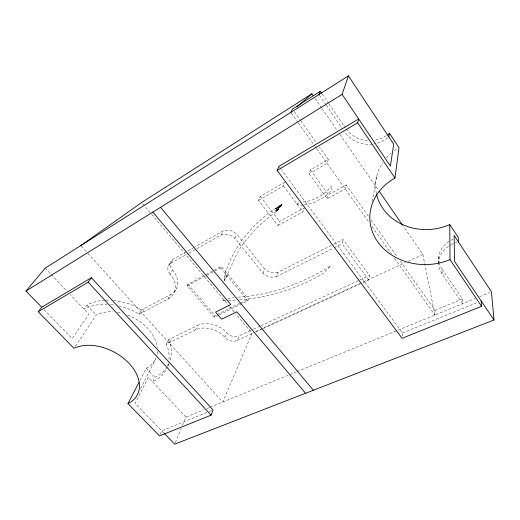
<?xml version="1.0" encoding="UTF-8"?>
<svg xmlns="http://www.w3.org/2000/svg" width="520" height="520" viewBox="0 0 520 520"><rect width="100%" height="100%" fill="white"/><g stroke="black" fill="none" stroke-linecap="round" stroke-linejoin="round"><path stroke-width="0.39" stroke-dasharray="2.6 1.95" d="M442.072 269.152L462.436 298.896L462.592 303.706L442.032 273.774L442.072 269.152A27.073 21.846 -2.2 0 1 439.498 263.809M438.731 263.803L438.848 256.769M394.543 258.264L434.909 315.055L435.012 310.245L399.796 260.526M402.266 336.005L402.512 332.956L281.346 169.592M329.933 266.331L329.986 266.338C303.173 282.704 273.202 294.424 241.683 296.894L237.01 297.206M225.264 273.669L224.445 280.332L225.284 273.156C229.144 260.793 235.306 249.217 243.067 238.856L243.217 238.674C253.858 225.141 266.617 212.823 281.866 204.627L274.839 210.119M281.73 204.705L276.62 211.347L269.367 216.73L256.392 228.3L245.694 240.572C235.69 252.239 231.667 267.235 224.452 280.384L227.948 274.423M362.901 282.678L368.778 279.975L369.499 275.444L343.076 239.506L332.228 244.966M372.197 201.37L376.766 175.994M368.778 279.975L342.089 243.802L343.076 239.506M368.329 216.119L346.262 184.964L345.254 188.929L327.249 198.712L309.049 173.654L310.414 169.839L328.269 159.562L319.436 147.095M327.249 198.712L328.419 194.708L346.262 184.964M328.269 159.562L327.067 163.332L309.049 173.654M277.908 225.524L302.913 211.933L304.291 207.883L279.487 221.429L277.908 225.524L258.486 200.311L260.28 196.391L284.375 182.475M189.04 253.071L221.175 234.994A11.557 9.399 25.8 0 1 234.806 238.244L263.029 273.338A11.479 9.302 20.1 0 0 276.464 276.594L277.986 272.24L331.5 245.33M169 359.392A52.605 36.498 28.1 0 0 168.097 348.946L166.185 344.188L195.481 329.901A21.391 15.639 22.9 0 1 224.881 337.363A9.1 6.792 21.5 0 0 237.211 340.49L238.94 335.933L252.876 329.478M263.029 273.338L264.667 269.016L236.737 234.143A11.453 9.354 25.9 0 0 223.23 230.932L195.091 246.838M219.245 314.802L247.819 300.775L248.456 299.13L221.312 266.351L187.941 284.173L187.115 285.753L214.247 317.258L218.53 315.153M222.944 300.911L227.714 300.593M224.881 337.363L226.714 332.839A9.022 6.773 21.5 0 0 238.94 335.933M258.486 200.311L283.478 185.946L285.064 182.078M175.357 442.637L181.266 428.396M182.514 425.399L185.933 417.157L203.977 409.76M214.247 317.258L214.968 315.614L216.424 314.892M160.167 434.454L161.785 430.807L208.598 411.775M276.789 210.931L281.866 204.62L276.659 210.275L282.094 204.399L281.73 204.744M195.481 329.901L197.542 325.455A21.223 15.6 22.9 0 1 226.714 332.839M214.877 270.959L220.571 267.923L221.312 266.351M234.806 238.244L236.737 234.143M167.739 366.151L168.675 364.221A52.189 36.426 28.1 0 1 167.557 366.294M167.135 366.964A52.189 36.426 28.1 0 1 154.837 377.332L152.594 381.849A52.605 36.498 28.1 0 0 166.498 368.726M169.631 342.505L171.853 338.072M166.185 344.188L168.428 339.749L197.542 325.455M221.175 234.994L223.23 230.932M140.504 388.635L155.968 358.365A38.474 26.826 28.1 0 1 146.315 368.264L139.711 380.991M174.239 292.526L176.547 288.269M118.658 305.903A52.605 36.498 28.1 0 1 133.575 311.103L139.016 314.34L168.149 298.896L170.482 294.619A22.262 16.848 29.3 0 0 172.439 269.867A9.458 7.345 28.5 0 1 173.277 259.168L187.35 251.219M168.149 298.896A22.451 16.9 29.2 0 0 170.053 274.04L172.439 269.867M170.053 274.04A9.542 7.371 28.4 0 1 170.879 263.296L173.277 259.168M142.441 312.526L144.93 308.243M168.721 265.298L171.132 261.17M139.016 314.34L141.524 310.057L170.482 294.619M276.432 211.425L281.892 204.607M75.341 346.372L96.259 315.003A38.474 26.826 28.1 0 1 112.847 311.831M104.877 300.196A52.189 36.426 28.1 0 0 86.97 305.117L84.058 309.283A52.605 36.498 28.1 0 1 106.873 304.337M276.62 211.347L281.957 204.555L275.918 211.289L282.074 204.431L275.418 208.734M275.626 211.088L281.84 204.653L276.764 210.626M275.711 208.936L281.834 204.672L275.145 208.618M330.109 266.604L323.226 273.286C298.63 288.164 270.575 297.063 241.969 299.624L239.46 299.786M275.334 210.815L281.846 204.659M222.885 300.658L227.26 299.202M188.052 250.816L194.389 247.24M170.879 263.296L188.344 253.468M187.115 285.753L206.336 275.509M207.044 275.132L214.162 271.336M296.751 203.873L300.027 202.234M276.464 276.594L333.437 248.125M334.152 247.767L342.089 243.802M217.152 314.535L239.72 303.433M240.448 303.075L248.456 299.13M253.611 329.141L260.214 326.079M260.949 325.741L359.229 280.202M359.964 279.858L369.499 275.444M255.749 331.468L405.21 262.652M408.154 261.293L422.877 254.514L403.54 226.506M237.211 340.49L254.852 332.377M255.587 332.039L262.204 328.998M262.938 328.659L359.957 284.031M435.012 310.245L462.436 298.896M206.98 408.525L209.235 407.602M209.989 407.29L296.231 371.924M296.978 371.618L475.176 298.545M479.622 296.725L489.983 292.474M209.339 411.476L213.057 409.968M402.512 332.956L477.445 302.497M227.981 298.961L234.039 297.401M304.499 204.867L314.418 202.345L324.129 197.236L332.059 190.002L331.597 186.219M303.024 201.968C314.353 201.149 324.558 194.246 331.565 186.277M303.192 205.036L300.086 205.309L296.745 203.951M228.423 300.541L236.308 299.995M141.524 310.057L136.136 306.839A52.189 36.426 28.1 0 0 113.464 300.397M43.986 309.556L72.183 338.585L88.77 314.269L70.187 294.587M164.034 433.128L135.096 403.344L148.304 377.312L185.933 417.157M45.214 268.144L50.765 274.021M51.318 274.606L66.859 291.064M86.97 305.117L96.259 315.003M146.315 368.264L154.837 377.332M81.309 246.201L87.308 252.805M87.841 253.389L222.768 402.051L252.07 333.164L235.846 313.963M187.941 284.173L214.968 315.614M142.72 203.723L151.093 213.629M151.613 214.247L229.047 305.909M229.567 306.527L235.326 313.346M220.571 267.923L247.819 300.775M260.28 196.391L279.487 221.429M283.478 185.946L302.913 211.933M279.416 166.985L280.865 168.935M310.414 169.839L328.419 194.708M291.317 113.041L297.901 122.31M298.356 122.948L314.366 145.47M314.782 146.055L316.245 148.115M316.661 148.694L369.213 222.631M372.008 226.571L391.268 253.663M294.327 111.651L300.372 120.185M300.839 120.841L316.647 143.156M371.15 220.097L396.975 256.555M315.107 98.469L321.555 107.802M322.017 108.472L337.214 130.475M339.976 134.478L378.664 190.495M322.12 93.958L328.452 103.207M328.906 103.87L345.196 127.66M319.41 95.231L325.819 104.559M326.274 105.228L342.297 128.55M168.428 339.749L170.313 344.494A52.189 36.426 28.1 0 1 169.319 362.778M422.877 254.514L434.909 315.055M105.664 300.163A52.189 36.426 28.1 0 1 109.635 300.151M110.734 304.596A52.605 36.498 28.1 0 1 114.68 305.123M168.357 363.447A52.605 36.498 28.1 0 1 167.694 365.788M117.585 312.325A38.474 26.826 28.1 0 1 122.401 313.339M127.562 314.997A38.474 26.826 28.1 0 1 157.456 347.789M157.56 351.513A38.474 26.826 28.1 0 1 157.144 354.673M376.435 193.739A51.337 44.746 -3.7 0 1 382.818 162.565M386.613 157.697A51.337 44.746 -3.7 0 1 391.079 153.303M394.225 150.794A51.337 44.746 -3.7 0 1 397.592 148.512M387.777 137.767A28.951 27.261 0.3 0 1 376.591 143.377M375.908 143.546A28.951 27.261 0.3 0 1 373.834 143.956M372.437 144.151A28.951 27.261 0.3 0 1 344.584 131.885M442.032 273.774A27.339 21.977 -1.9 0 1 438.718 264.563M438.678 263.75A27.339 21.977 -1.9 0 1 450.229 245.167M450.912 244.784A27.339 21.977 -1.9 0 1 454.512 243.126M455.267 242.847A27.339 21.977 -1.9 0 1 456.813 242.339M386.165 135.74A28.652 27.047 -0.6 0 1 374.589 140.263M367.627 140.595A28.652 27.047 -0.6 0 1 346.112 128.973M277.986 272.24A11.375 9.256 20.1 0 1 264.667 269.016M439.322 263.185A27.073 21.846 -2.2 0 1 448.884 241.508M450.866 240.318A27.073 21.846 -2.2 0 1 452.966 239.272"/><path stroke-width="0.78" d="M277.101 170.456L357.656 122.817L358.683 118.963L278.935 166.335L277.101 170.456L402.084 338.293L481.559 306.306L450.021 259.603A55.543 47.145 -0.7 0 1 377.143 241A55.543 47.145 -0.7 0 1 394.966 178.074L398.99 147.673L389.441 133.211A28.652 27.047 -0.6 0 1 387.296 134.953M388.837 136.864L389.441 133.211M342.115 94.348L348.439 75.861L393.685 144.19L390.423 166.12L342.115 94.348L26 291.044L41.724 307.236L91.409 277.719L213.057 409.968L211.107 415.149L159.517 435.91L127.972 403.618A40.879 27.157 27.7 0 0 128.369 362.661A40.879 27.157 27.7 0 0 74.009 348.374L38.214 311.727L41.724 307.236M318.955 94.562L320.314 91.319L321.666 93.301M290.849 112.385L292.468 109.025L320.314 91.319M127.972 403.618L138.977 382.408M38.214 311.727L88.159 282.191L91.409 277.719M26 291.044L45.214 268.144L348.439 75.861M296.861 107.075L311.883 93.795L313.267 95.797M80.769 245.603L141.674 202.482L311.883 93.795M494 320.008L454.558 261.404L454.103 235.436L491.465 291.863L494 320.008L174.733 444.138L164.6 433.706M88.159 282.191L211.107 415.149M152.854 212.114L230.789 304.577L215.579 312.111L221.65 319.195L236.873 311.798L305.546 393.276M160.524 207.337L313.339 390.247M379.125 191.159L402.616 225.173M357.656 122.817L394.966 178.074M376.61 194.532A51.337 44.746 -3.7 0 0 449.741 224.53L458.269 237.452L458.393 241.911M481.195 300.976L481.559 306.306M449.741 224.53L450.021 259.603"/></g></svg>
